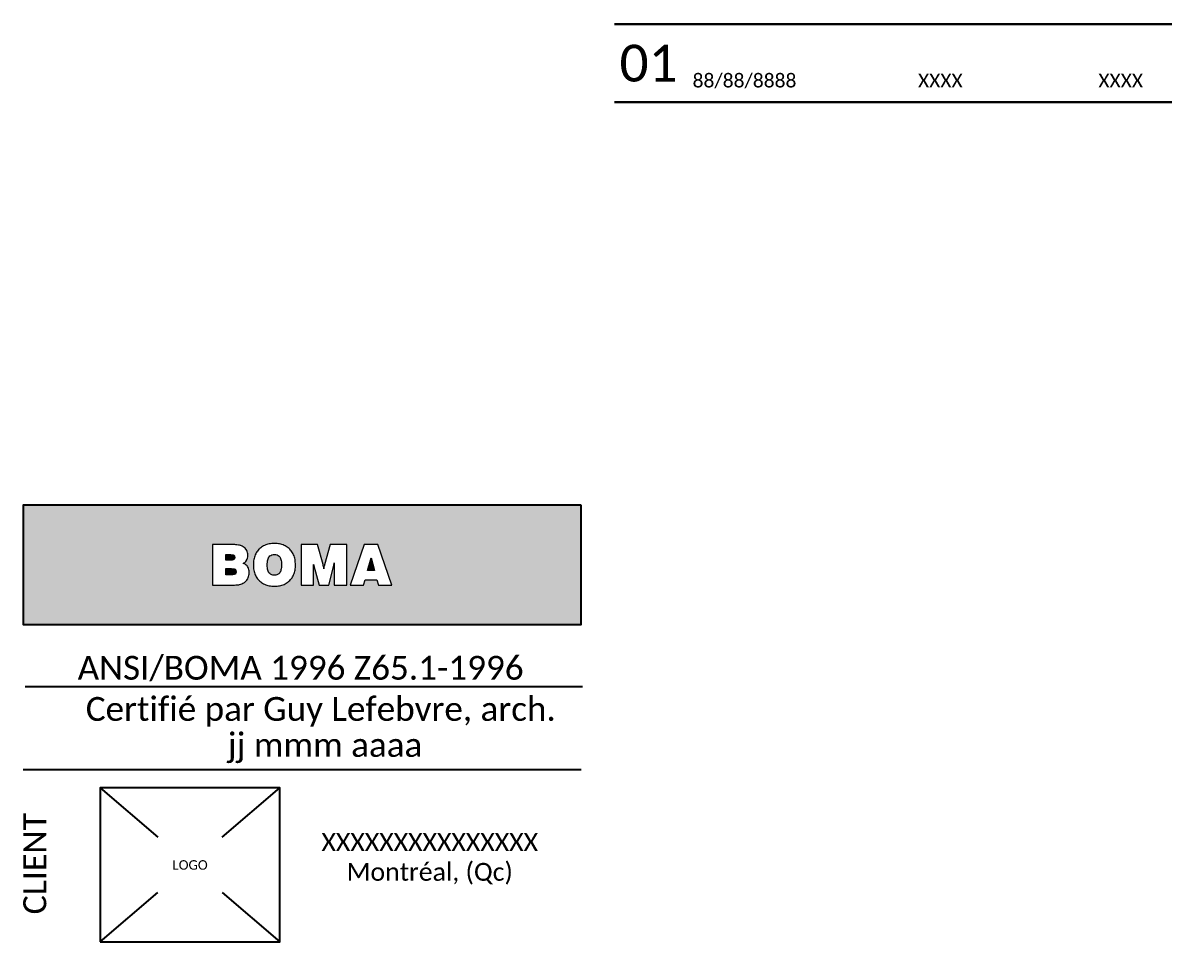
# Paper-space layout 'LETTER-VERTICAL-IMPERIAL' of a CAD drawing. Header units: inches. Extents: x 0 to 8.5, y -3.7 to 11.
# Drawn here: x 1.779 to 4.731, y -3.735 to -1.375 of the extents above; entities that cross this region are included whole.
import ezdxf
from ezdxf.enums import TextEntityAlignment as Align

# ---------------------------------------------------------------- set-up
doc = ezdxf.new("R2010")
doc.units = ezdxf.units.IN
doc.header["$LTSCALE"] = 25
doc.header["$MEASUREMENT"] = 0
doc.layers.add('CARTOUCHE', color=7, linetype='Continuous')
doc.styles.add('Cartouche', font='calibri.ttf')
doc.styles.get("Standard").update_dxf_attribs({"font": 'stylu.ttf'})

psp = doc.layouts.new('LETTER-VERTICAL-IMPERIAL')

# ---------------------------------------------------------------- hatches: boundary and pattern name
at = {"layer": 'CARTOUCHE'}
h = psp.add_hatch(color=256, dxfattribs=at)
h.dxf.hatch_style = 1
h.paths.add_polyline_path([(3.212, -2.6127), (1.7795, -2.6127), (1.7795, -2.9196), (3.212, -2.9196)])
h.paths.add_polyline_path([(2.4927, -2.8182), (2.4927, -2.7141), (2.5349, -2.7141), (2.5492, -2.7657), (2.5498, -2.7683), (2.5503, -2.7706), (2.5508, -2.7733), (2.551, -2.7765), (2.5513, -2.7731), (2.5516, -2.7716), (2.5525, -2.768), (2.553, -2.7661), (2.5678, -2.7141), (2.6099, -2.7141), (2.6099, -2.8182), (2.5775, -2.8182), (2.5778, -2.7669), (2.5778, -2.7637), (2.5778, -2.7615), (2.5776, -2.7627), (2.5769, -2.7662), (2.5768, -2.7669), (2.5765, -2.7678), (2.5638, -2.8182), (2.5389, -2.8182), (2.5259, -2.7687), (2.5252, -2.7658), (2.525, -2.765), (2.525, -2.7676), (2.525, -2.7679), (2.525, -2.8182)], flags=16)
h.paths.add_polyline_path([(2.4521, -2.815), (2.4494, -2.8163), (2.4467, -2.8174), (2.4438, -2.8184), (2.4408, -2.8192), (2.4377, -2.8198), (2.4345, -2.8204), (2.4312, -2.8208), (2.4278, -2.821), (2.4243, -2.8211), (2.4208, -2.821), (2.4174, -2.8207), (2.4141, -2.8204), (2.4109, -2.8198), (2.4078, -2.8192), (2.4048, -2.8184), (2.4019, -2.8174), (2.3991, -2.8162), (2.3965, -2.815), (2.3939, -2.8135), (2.3915, -2.8119), (2.3891, -2.8102), (2.3869, -2.8083), (2.3848, -2.8063), (2.3828, -2.8042), (2.3809, -2.8019), (2.3792, -2.7995), (2.3777, -2.7971), (2.3763, -2.7945), (2.375, -2.7919), (2.3739, -2.7891), (2.373, -2.7862), (2.3721, -2.7832), (2.3715, -2.7801), (2.3709, -2.7769), (2.3705, -2.7735), (2.3703, -2.7701), (2.3702, -2.7664), (2.3703, -2.7627), (2.3705, -2.7593), (2.3709, -2.7559), (2.3714, -2.7527), (2.3721, -2.7496), (2.3729, -2.7466), (2.3738, -2.7437), (2.3749, -2.7409), (2.3762, -2.7382), (2.3775, -2.7356), (2.3791, -2.7332), (2.3808, -2.7308), (2.3826, -2.7285), (2.3846, -2.7263), (2.3869, -2.7242), (2.3891, -2.7223), (2.3915, -2.7206), (2.3939, -2.719), (2.3965, -2.7176), (2.3992, -2.7163), (2.402, -2.7152), (2.4048, -2.7142), (2.4078, -2.7133), (2.4109, -2.7127), (2.4141, -2.7121), (2.4174, -2.7118), (2.4208, -2.7115), (2.4243, -2.7115), (2.4279, -2.7115), (2.4313, -2.7118), (2.4346, -2.7121), (2.4378, -2.7127), (2.4409, -2.7133), (2.4438, -2.7142), (2.4467, -2.7152), (2.4495, -2.7163), (2.4522, -2.7176), (2.4547, -2.719), (2.4572, -2.7206), (2.4595, -2.7223), (2.4618, -2.7242), (2.4638, -2.7262), (2.4658, -2.7284), (2.4677, -2.7306), (2.4694, -2.733), (2.4709, -2.7354), (2.4723, -2.738), (2.4736, -2.7407), (2.4747, -2.7435), (2.4757, -2.7464), (2.4765, -2.7494), (2.4772, -2.7525), (2.4777, -2.7557), (2.478, -2.759), (2.4783, -2.7624), (2.4784, -2.7661), (2.4783, -2.7698), (2.4781, -2.7732), (2.4777, -2.7765), (2.4772, -2.7797), (2.4765, -2.7828), (2.4757, -2.7858), (2.4748, -2.7887), (2.4737, -2.7915), (2.4724, -2.7942), (2.4711, -2.7968), (2.4695, -2.7993), (2.4678, -2.8017), (2.466, -2.8039), (2.464, -2.8061), (2.4638, -2.8063), (2.4617, -2.8083), (2.4595, -2.8102), (2.4571, -2.8119), (2.4547, -2.8135)], flags=16)
h.paths.add_polyline_path([(2.4336, -2.7906), (2.4309, -2.7918), (2.4278, -2.7925), (2.4243, -2.7927), (2.4237, -2.7927), (2.4203, -2.7924), (2.4173, -2.7916), (2.4146, -2.7903), (2.4123, -2.7886), (2.4104, -2.7865), (2.4095, -2.785), (2.4084, -2.7828), (2.4075, -2.7801), (2.4068, -2.7772), (2.4063, -2.7739), (2.4061, -2.7702), (2.4059, -2.7662), (2.406, -2.7634), (2.4062, -2.7596), (2.4067, -2.7562), (2.4073, -2.7531), (2.4082, -2.7504), (2.4092, -2.748), (2.4106, -2.7457), (2.4127, -2.7435), (2.415, -2.7419), (2.4178, -2.7407), (2.4209, -2.74), (2.4243, -2.7398), (2.4249, -2.7398), (2.4283, -2.7401), (2.4313, -2.7409), (2.434, -2.7421), (2.4363, -2.7438), (2.4382, -2.746), (2.439, -2.7474), (2.4401, -2.7497), (2.441, -2.7523), (2.4417, -2.7552), (2.4422, -2.7586), (2.4425, -2.7622), (2.4426, -2.7662), (2.4425, -2.7691), (2.4423, -2.7728), (2.4419, -2.7763), (2.4412, -2.7793), (2.4404, -2.7821), (2.4394, -2.7844), (2.4381, -2.7866), (2.4359, -2.789)], flags=0)
h.paths.add_polyline_path([(2.6189, -2.8182), (2.6549, -2.7141), (2.6899, -2.7141), (2.726, -2.8182), (2.6912, -2.8182), (2.6874, -2.8048), (2.6573, -2.8048), (2.6534, -2.8182)], flags=16)
h.paths.add_polyline_path([(2.3555, -2.8028), (2.3538, -2.8053), (2.3519, -2.8076), (2.3496, -2.8097), (2.3471, -2.8116), (2.3442, -2.8132), (2.3433, -2.8137), (2.3407, -2.8149), (2.3378, -2.816), (2.3346, -2.8168), (2.3326, -2.8172), (2.3305, -2.8175), (2.328, -2.8177), (2.3252, -2.8179), (2.3219, -2.8181), (2.3183, -2.8182), (2.3142, -2.8182), (2.3118, -2.8182), (2.2655, -2.8182), (2.2655, -2.7141), (2.3085, -2.7141), (2.3126, -2.7141), (2.3164, -2.7142), (2.3198, -2.7142), (2.3228, -2.7144), (2.3255, -2.7145), (2.3278, -2.7147), (2.3282, -2.7148), (2.3318, -2.7153), (2.335, -2.716), (2.3376, -2.7168), (2.3382, -2.717), (2.3414, -2.7183), (2.3443, -2.7198), (2.3468, -2.7216), (2.3491, -2.7236), (2.351, -2.7258), (2.3516, -2.7267), (2.3531, -2.7293), (2.3543, -2.732), (2.3551, -2.735), (2.3557, -2.7381), (2.3559, -2.7415), (2.3559, -2.7423), (2.3557, -2.7456), (2.3552, -2.7488), (2.3543, -2.7517), (2.353, -2.7544), (2.3526, -2.755), (2.3508, -2.7576), (2.3485, -2.7598), (2.346, -2.7615), (2.3437, -2.7625), (2.3468, -2.7635), (2.3495, -2.7649), (2.352, -2.7668), (2.3541, -2.769), (2.3553, -2.7707), (2.3568, -2.7731), (2.3578, -2.7758), (2.3587, -2.7788), (2.3592, -2.782), (2.3594, -2.7855), (2.3594, -2.7865), (2.3593, -2.7898), (2.3589, -2.793), (2.3582, -2.7961), (2.3573, -2.799), (2.356, -2.8018)], flags=16)
h.paths.add_polyline_path([(2.3252, -2.7878), (2.3232, -2.79), (2.3207, -2.791), (2.3176, -2.7916), (2.3136, -2.7918), (2.3, -2.7918), (2.3, -2.7758), (2.3133, -2.7758), (2.3144, -2.7759), (2.3182, -2.7761), (2.3212, -2.7767), (2.3233, -2.7777), (2.3239, -2.7782), (2.3255, -2.7805), (2.326, -2.7838), (2.326, -2.7848)], flags=0)
h.paths.add_polyline_path([(2.6636, -2.7808), (2.6724, -2.7485), (2.6811, -2.7808)], flags=0)
h.paths.add_polyline_path([(2.3205, -2.7529), (2.3188, -2.7537), (2.3159, -2.7543), (2.3119, -2.7545), (2.3, -2.7545), (2.3, -2.7398), (2.3076, -2.7398), (2.3081, -2.7398), (2.3125, -2.7399), (2.316, -2.7402), (2.3187, -2.7407), (2.3206, -2.7415), (2.3222, -2.7438), (2.3228, -2.7473), (2.3222, -2.7507)], flags=0)
h.paths.add_polyline_path([(2.3228, -2.7475), (2.3228, -2.7471), (2.3222, -2.7438), (2.3206, -2.7415), (2.3203, -2.7414), (2.3207, -2.7416), (2.3222, -2.7438), (2.3228, -2.7473)], flags=0)
h = psp.add_hatch(color=256, dxfattribs=at)
h.dxf.hatch_style = 1
h.paths.add_polyline_path([(2.3207, -2.7416), (2.3203, -2.7414), (2.3187, -2.7407), (2.316, -2.7402), (2.3125, -2.7399), (2.3081, -2.7398), (2.3076, -2.7398), (2.3, -2.7398), (2.3, -2.7545), (2.3119, -2.7545), (2.3159, -2.7543), (2.3188, -2.7537), (2.3205, -2.7529), (2.3222, -2.7507), (2.3228, -2.7475), (2.3228, -2.7471), (2.3222, -2.7438)])
h = psp.add_hatch(color=256, dxfattribs=at)
h.dxf.hatch_style = 1
h.paths.add_polyline_path([(2.4422, -2.7586), (2.4417, -2.7552), (2.441, -2.7523), (2.4401, -2.7497), (2.439, -2.7474), (2.4382, -2.746), (2.4363, -2.7438), (2.434, -2.7421), (2.4313, -2.7409), (2.4283, -2.7401), (2.4249, -2.7398), (2.4243, -2.7398), (2.4209, -2.74), (2.4178, -2.7407), (2.415, -2.7419), (2.4127, -2.7435), (2.4108, -2.7456), (2.4104, -2.746), (2.4092, -2.748), (2.4082, -2.7504), (2.4073, -2.7531), (2.4067, -2.7562), (2.4062, -2.7596), (2.406, -2.7634), (2.4059, -2.7662), (2.4061, -2.7702), (2.4063, -2.7739), (2.4068, -2.7772), (2.4075, -2.7801), (2.4084, -2.7828), (2.4095, -2.785), (2.4104, -2.7865), (2.4123, -2.7886), (2.4146, -2.7903), (2.4173, -2.7916), (2.4203, -2.7924), (2.4237, -2.7927), (2.4243, -2.7927), (2.4278, -2.7925), (2.4309, -2.7918), (2.4336, -2.7906), (2.4359, -2.789), (2.4379, -2.7868), (2.4382, -2.7865), (2.4394, -2.7844), (2.4404, -2.7821), (2.4412, -2.7793), (2.4419, -2.7763), (2.4423, -2.7728), (2.4425, -2.7691), (2.4426, -2.7662), (2.4425, -2.7622)])
h = psp.add_hatch(color=256, dxfattribs=at)
h.dxf.hatch_style = 1
h.paths.add_polyline_path([(2.6724, -2.7485), (2.6636, -2.7808), (2.6811, -2.7808)])
h = psp.add_hatch(color=256, dxfattribs=at)
h.dxf.hatch_style = 1
h.paths.add_polyline_path([(2.3252, -2.7878), (2.326, -2.7848), (2.326, -2.7838), (2.3255, -2.7805), (2.3239, -2.7782), (2.3233, -2.7777), (2.3212, -2.7767), (2.3182, -2.7761), (2.3144, -2.7759), (2.3133, -2.7758), (2.3, -2.7758), (2.3, -2.7918), (2.3136, -2.7918), (2.3176, -2.7916), (2.3207, -2.791), (2.323, -2.7901), (2.3234, -2.7899)])

# ---------------------------------------------------------------- linework, layer by layer
psp.add_line((3.212, -3.2924), (1.7795, -3.2924), dxfattribs=at)
at = {"layer": 'CARTOUCHE', "const_width": 0.00564}
for points in [[(3.2968, -1.3777), (4.7287, -1.3777)], [(3.2968, -1.578), (4.7287, -1.578)], [(1.7843, -3.0791), (3.2162, -3.0791)]]:
    psp.add_lwpolyline(points, dxfattribs=at)
at = {"layer": 'CARTOUCHE'}
psp.add_lwpolyline([(3.212, -2.6127), (1.7795, -2.6127), (1.7795, -2.9196), (3.212, -2.9196), (3.212, -2.6127)], close=True, dxfattribs=at)
at = {"layer": 'CARTOUCHE', "color": 7, "lineweight": 0}
for points in [[(2.3085, -2.7141), (2.2655, -2.7141), (2.2655, -2.8182), (2.3118, -2.8182), (2.3142, -2.8182), (2.3183, -2.8182), (2.3219, -2.8181), (2.3252, -2.8179), (2.328, -2.8177), (2.3305, -2.8175), (2.3326, -2.8172), (2.3346, -2.8168), (2.3378, -2.816), (2.3407, -2.8149), (2.3433, -2.8137), (2.3442, -2.8132), (2.3471, -2.8116), (2.3496, -2.8097), (2.3519, -2.8076), (2.3538, -2.8053), (2.3555, -2.8028), (2.356, -2.8018), (2.3573, -2.799), (2.3582, -2.7961), (2.3589, -2.793)], [(2.3557, -2.7381), (2.3551, -2.735), (2.3543, -2.732), (2.3531, -2.7293), (2.3516, -2.7267), (2.351, -2.7258), (2.3491, -2.7236), (2.3468, -2.7216), (2.3443, -2.7198), (2.3414, -2.7183), (2.3382, -2.717), (2.3376, -2.7168), (2.335, -2.716), (2.3318, -2.7153), (2.3282, -2.7148), (2.3278, -2.7147), (2.3255, -2.7145), (2.3228, -2.7144), (2.3198, -2.7142), (2.3164, -2.7142), (2.3126, -2.7141), (2.3085, -2.7141)], [(2.4243, -2.7115), (2.4208, -2.7115), (2.4174, -2.7118), (2.4141, -2.7121), (2.4109, -2.7127), (2.4078, -2.7133), (2.4048, -2.7142), (2.402, -2.7152), (2.3992, -2.7163), (2.3965, -2.7176), (2.3939, -2.719), (2.3915, -2.7206), (2.3891, -2.7223), (2.3869, -2.7242), (2.3848, -2.7262), (2.3846, -2.7264), (2.3826, -2.7285), (2.3808, -2.7308), (2.3791, -2.7332), (2.3775, -2.7356), (2.3762, -2.7382)], [(2.4724, -2.7942), (2.4737, -2.7915), (2.4748, -2.7887), (2.4757, -2.7858), (2.4765, -2.7828), (2.4772, -2.7797), (2.4777, -2.7765), (2.4781, -2.7732), (2.4783, -2.7698), (2.4784, -2.7662), (2.4784, -2.766), (2.4783, -2.7624), (2.478, -2.759), (2.4777, -2.7557), (2.4772, -2.7525), (2.4765, -2.7494), (2.4757, -2.7464), (2.4747, -2.7435), (2.4736, -2.7407), (2.4723, -2.738), (2.4709, -2.7354), (2.4694, -2.733), (2.4677, -2.7306), (2.4658, -2.7284), (2.4638, -2.7262), (2.4618, -2.7242), (2.4595, -2.7223), (2.4572, -2.7206), (2.4547, -2.719), (2.4522, -2.7176), (2.4495, -2.7163), (2.4467, -2.7152), (2.4438, -2.7142), (2.4409, -2.7133), (2.4378, -2.7127), (2.4346, -2.7121), (2.4313, -2.7118), (2.4279, -2.7115), (2.4243, -2.7115)], [(2.5349, -2.7141), (2.4927, -2.7141), (2.4927, -2.8182), (2.525, -2.8182), (2.525, -2.7679), (2.525, -2.7676), (2.525, -2.765)], [(2.551, -2.7765), (2.5508, -2.7733), (2.5503, -2.7706), (2.5498, -2.7683), (2.5492, -2.7657), (2.5349, -2.7141)], [(2.6099, -2.7141), (2.5678, -2.7141), (2.553, -2.7661), (2.5525, -2.768), (2.5516, -2.7716), (2.5513, -2.7731), (2.5511, -2.7762)], [(2.5778, -2.7615), (2.5778, -2.7637), (2.5778, -2.7669), (2.5775, -2.8182), (2.6099, -2.8182), (2.6099, -2.7141)], [(2.5778, -2.7615), (2.5778, -2.7637), (2.5778, -2.7669), (2.5775, -2.8182), (2.6099, -2.8182), (2.6099, -2.7141)], [(2.6899, -2.7141), (2.6549, -2.7141), (2.6189, -2.8182), (2.6534, -2.8182), (2.6573, -2.8048), (2.6874, -2.8048)], [(2.6874, -2.8048), (2.6912, -2.8182), (2.726, -2.8182), (2.6899, -2.7141)], [(2.6874, -2.8048), (2.6912, -2.8182), (2.726, -2.8182), (2.6899, -2.7141)], [(2.3076, -2.7398), (2.3081, -2.7398), (2.3125, -2.7399), (2.316, -2.7402), (2.3187, -2.7407), (2.3203, -2.7414), (2.3207, -2.7416), (2.3222, -2.7438), (2.3228, -2.7471), (2.3228, -2.7475), (2.3222, -2.7507), (2.3205, -2.7529), (2.3188, -2.7537), (2.3159, -2.7543), (2.3119, -2.7545), (2.3, -2.7545)], [(2.3076, -2.7398), (2.3081, -2.7398), (2.3125, -2.7399), (2.316, -2.7402), (2.3187, -2.7407), (2.3203, -2.7414), (2.3207, -2.7416), (2.3222, -2.7438), (2.3228, -2.7471), (2.3228, -2.7475), (2.3222, -2.7507), (2.3205, -2.7529), (2.3188, -2.7537), (2.3159, -2.7543), (2.3119, -2.7545), (2.3, -2.7545)], [(2.3, -2.7545), (2.3, -2.7398), (2.3076, -2.7398)], [(2.3526, -2.755), (2.353, -2.7544), (2.3543, -2.7517), (2.3552, -2.7488), (2.3557, -2.7456), (2.3559, -2.7423), (2.3559, -2.7415), (2.3557, -2.7381)], [(2.3526, -2.755), (2.353, -2.7544), (2.3543, -2.7517), (2.3552, -2.7488), (2.3557, -2.7456), (2.3559, -2.7423), (2.3559, -2.7415), (2.3557, -2.7381)], [(2.3762, -2.7382), (2.3749, -2.7409), (2.3738, -2.7437), (2.3729, -2.7466), (2.3721, -2.7496), (2.3714, -2.7527), (2.3709, -2.7559), (2.3705, -2.7593), (2.3703, -2.7627), (2.3702, -2.7662), (2.3702, -2.7666), (2.3703, -2.7701), (2.3705, -2.7735), (2.3709, -2.7769), (2.3715, -2.7801), (2.3721, -2.7832), (2.373, -2.7862), (2.3739, -2.7891), (2.375, -2.7919), (2.3763, -2.7945), (2.3777, -2.7971), (2.3792, -2.7995), (2.3809, -2.8019), (2.3828, -2.8042), (2.3848, -2.8063), (2.3848, -2.8063), (2.3869, -2.8083), (2.3891, -2.8102), (2.3915, -2.8119), (2.3939, -2.8135), (2.3965, -2.815), (2.3991, -2.8162), (2.4019, -2.8174), (2.4048, -2.8184), (2.4078, -2.8192), (2.4109, -2.8198), (2.4141, -2.8204), (2.4174, -2.8207), (2.4208, -2.821), (2.4243, -2.8211), (2.4278, -2.821), (2.4312, -2.8208), (2.4345, -2.8204), (2.4377, -2.8198), (2.4408, -2.8192), (2.4438, -2.8184), (2.4467, -2.8174), (2.4494, -2.8163), (2.4521, -2.815), (2.4547, -2.8135), (2.4571, -2.8119), (2.4595, -2.8102), (2.4617, -2.8083), (2.4638, -2.8063), (2.464, -2.8061), (2.466, -2.8039), (2.4678, -2.8017), (2.4695, -2.7993), (2.4711, -2.7968), (2.4724, -2.7942)], [(2.4243, -2.7927), (2.4237, -2.7927), (2.4203, -2.7924), (2.4173, -2.7916), (2.4146, -2.7903), (2.4123, -2.7886), (2.4104, -2.7865), (2.4095, -2.785), (2.4084, -2.7828), (2.4075, -2.7801), (2.4068, -2.7772), (2.4063, -2.7739), (2.4061, -2.7702), (2.4059, -2.7662), (2.406, -2.7634), (2.4062, -2.7596), (2.4067, -2.7562), (2.4073, -2.7531), (2.4082, -2.7504), (2.4092, -2.748), (2.4104, -2.746), (2.4108, -2.7456), (2.4127, -2.7435), (2.415, -2.7419), (2.4178, -2.7407), (2.4209, -2.74), (2.4243, -2.7398)], [(2.4243, -2.7398), (2.4249, -2.7398), (2.4283, -2.7401), (2.4313, -2.7409), (2.434, -2.7421), (2.4363, -2.7438), (2.4382, -2.746), (2.439, -2.7474), (2.4401, -2.7497), (2.441, -2.7523), (2.4417, -2.7552), (2.4422, -2.7586), (2.4425, -2.7622), (2.4426, -2.7662), (2.4425, -2.7691), (2.4423, -2.7728), (2.4419, -2.7763), (2.4412, -2.7793), (2.4404, -2.7821), (2.4394, -2.7844), (2.4382, -2.7865), (2.4379, -2.7868), (2.4359, -2.789), (2.4336, -2.7906), (2.4309, -2.7918), (2.4278, -2.7925), (2.4243, -2.7927)], [(2.3578, -2.7758), (2.3568, -2.7731), (2.3553, -2.7707), (2.3541, -2.769), (2.352, -2.7668), (2.3495, -2.7649), (2.3468, -2.7635), (2.3437, -2.7625), (2.346, -2.7615), (2.3485, -2.7598), (2.3508, -2.7576), (2.3526, -2.755)], [(2.525, -2.765), (2.5252, -2.7658), (2.5259, -2.7687), (2.5389, -2.8182)], [(2.5389, -2.8182), (2.5638, -2.8182), (2.5765, -2.7678), (2.5768, -2.7669), (2.5769, -2.7662), (2.5776, -2.7627), (2.5778, -2.7615)], [(2.6636, -2.7808), (2.6724, -2.7485)], [(2.6724, -2.7485), (2.6811, -2.7808), (2.6636, -2.7808)], [(2.6724, -2.7485), (2.6811, -2.7808), (2.6636, -2.7808)], [(2.3133, -2.7758), (2.3144, -2.7759), (2.3182, -2.7761), (2.3212, -2.7767), (2.3233, -2.7777), (2.3239, -2.7782), (2.3255, -2.7805), (2.326, -2.7838), (2.326, -2.7848), (2.3252, -2.7878), (2.3234, -2.7899), (2.323, -2.7901), (2.3207, -2.791), (2.3176, -2.7916), (2.3136, -2.7918), (2.3, -2.7918)], [(2.3133, -2.7758), (2.3144, -2.7759), (2.3182, -2.7761), (2.3212, -2.7767), (2.3233, -2.7777), (2.3239, -2.7782), (2.3255, -2.7805), (2.326, -2.7838), (2.326, -2.7848), (2.3252, -2.7878), (2.3234, -2.7899), (2.323, -2.7901), (2.3207, -2.791), (2.3176, -2.7916), (2.3136, -2.7918), (2.3, -2.7918)], [(2.3, -2.7918), (2.3, -2.7758), (2.3133, -2.7758)], [(2.3589, -2.793), (2.3593, -2.7898), (2.3594, -2.7865), (2.3594, -2.7855), (2.3592, -2.782), (2.3587, -2.7788), (2.3578, -2.7758)], [(2.3589, -2.793), (2.3593, -2.7898), (2.3594, -2.7865), (2.3594, -2.7855), (2.3592, -2.782), (2.3587, -2.7788), (2.3578, -2.7758)]]:
    psp.add_lwpolyline(points, dxfattribs=at)
at = {"layer": 'Defpoints'}
for p, q in [((1.9773, -3.3391), (2.125, -3.4659)), ((2.2906, -3.4659), (2.4384, -3.3391)), ((1.9773, -3.7347), (2.125, -3.6079)), ((2.2906, -3.6079), (2.4384, -3.7347))]:
    psp.add_line(p, q, dxfattribs=at)
psp.add_lwpolyline([(1.9773, -3.7347), (2.4384, -3.7347), (2.4384, -3.3391), (1.9773, -3.3391)], close=True, dxfattribs=at)

# ---------------------------------------------------------------- texts
at = {"layer": 'CARTOUCHE', "style": 'Cartouche'}
for s, height, p in [('01', 0.09449, (3.3851, -1.4779)), ('88/88/8888', 0.03543, (3.6313, -1.5227)), ('XXXX', 0.03543, (4.1341, -1.5227)), ('XXXX', 0.03543, (4.5972, -1.5227))]:
    psp.add_text(s, height=height, dxfattribs=at).set_placement(p, align=Align.MIDDLE_CENTER)
psp.add_text('ANSI/BOMA 1996 Z65.1-1996', height=0.061139, dxfattribs=at).set_placement((2.4916, -3.0795), align=Align.BOTTOM_CENTER)
for s, p in [('Certifié par Guy Lefebvre, arch.', (2.5434, -3.1414)), (' jj mmm aaaa', (2.5434, -3.2346))]:
    psp.add_text(s, height=0.061139, dxfattribs=at).set_placement(p, align=Align.MIDDLE)
psp.add_text('CLIENT', height=0.05906, rotation=90, dxfattribs=at).set_placement((1.7795, -3.5336), align=Align.TOP_CENTER)
at = {"layer": 'CARTOUCHE', "insert": (2.8232, -3.5213), "char_height": 0.045825, "width": 1.505412, "attachment_point": 5}
psp.add_mtext('{\\fCalibri|b0|i0|c0|p34;XXXXXXXXXXXXXXX \\PMontréal, (Qc)}', dxfattribs=at)
at = {"layer": 'Defpoints', "style": 'Cartouche'}
psp.add_text('LOGO', height=0.02446, dxfattribs=at).set_placement((2.2078, -3.5369), align=Align.MIDDLE_CENTER)

doc.saveas('drawing.dxf')
